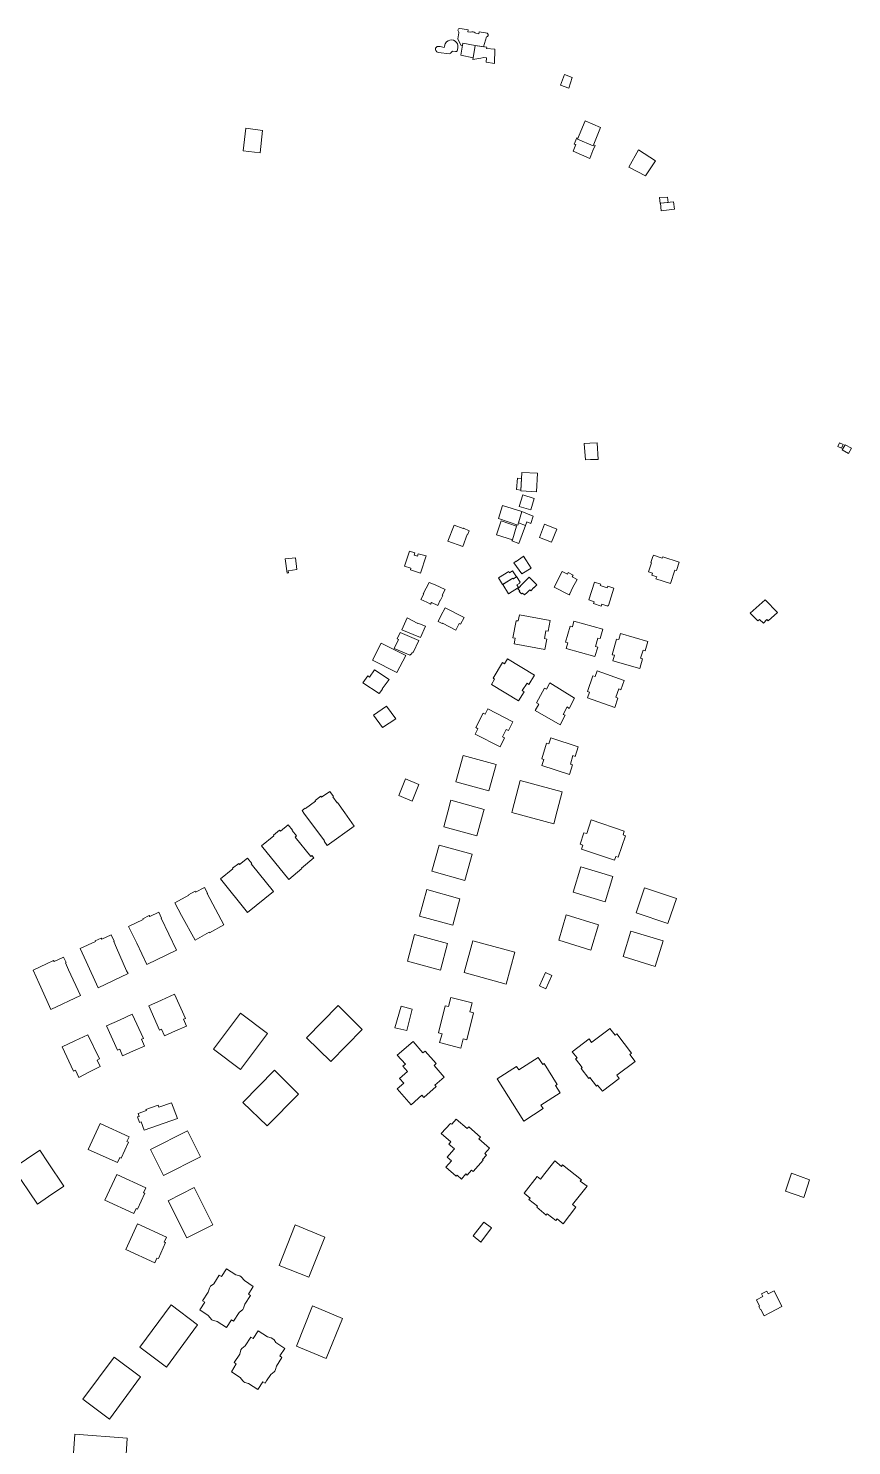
# Model space of a CAD drawing. Header units: metres. Extents: x 560562 to 562005, y 4539029 to 4540676.
# Drawn here: x 561520 to 562005, y 4539765 to 4540601 of the extents above; entities that cross this region are included whole.
import ezdxf

# ---------------------------------------------------------------- set-up
doc = ezdxf.new("R2010")
doc.units = ezdxf.units.M
doc.layers.add('B_MESKEN', color=2, linetype='Continuous', lineweight=0)

msp = doc.modelspace()

# ---------------------------------------------------------------- linework, layer by layer
at = {"layer": 'B_MESKEN', "lineweight": 13}
for points in [[(561775.8103, 4540590.2639, 222.0063), (561775.0311, 4540590.5223, 222.0063), (561773.7722, 4540593.0593, 222.0063), (561773.1192, 4540594.4226, 222.0063), (561773.7704, 4540598.0405, 222.0063), (561773.7433, 4540598.2943, 222.0063), (561773.1883, 4540599.1087, 222.0063), (561773.1566, 4540599.5743, 222.0063), (561773.2351, 4540599.9152, 222.0063), (561773.4844, 4540600.3023, 222.0063), (561773.9723, 4540600.5886, 222.0063), (561775.5881, 4540600.3912, 222.0063), (561779.1063, 4540599.6636, 222.0063), (561778.8929, 4540598.6202, 222.0063), (561780.7906, 4540598.3019, 222.0063), (561781.4293, 4540598.5704, 222.0063), (561782.0516, 4540598.6053, 222.0063), (561782.6791, 4540598.4072, 222.0063), (561783.3532, 4540598.0406, 222.0063), (561783.6594, 4540597.793, 222.0063), (561785.4293, 4540597.4294, 222.0063), (561785.618, 4540598.6206, 222.0063), (561789.3295, 4540597.8973, 222.0063), (561790.4299, 4540597.6885, 222.0063), (561790.6278, 4540597.4809, 222.0063), (561790.8976, 4540596.9357, 222.0063), (561790.8905, 4540596.2785, 222.0063), (561790.5142, 4540595.8038, 222.0063), (561789.9833, 4540595.5165, 222.0063), (561788.2915, 4540589.713, 222.0063), (561783.2266, 4540590.5091, 222.0063), (561776.0838, 4540591.9196, 222.0063), (561775.8103, 4540590.2639, 222.0063)], [(561768.4649, 4540585.6463, 224.4063), (561761.5083, 4540586.4038, 224.4063), (561760.64, 4540586.8085, 224.4063), (561760.0877, 4540587.4958, 224.4063), (561759.881, 4540588.106, 224.4063), (561759.8936, 4540588.509, 224.4063), (561760.0155, 4540588.8296, 224.4063), (561760.2845, 4540589.3019, 224.4063), (561760.9605, 4540589.8256, 224.4063), (561761.5385, 4540589.9232, 224.4063), (561762.6361, 4540589.8415, 224.4063), (561765.1183, 4540589.3241, 224.4063), (561765.3159, 4540590.1128, 224.4063), (561765.6092, 4540591.4335, 224.4063), (561766.4007, 4540592.5744, 224.4063), (561767.3942, 4540593.3171, 224.4063), (561768.4391, 4540593.6794, 224.4063), (561769.3177, 4540593.7836, 224.4063), (561770.5264, 4540593.5348, 224.4063), (561771.4167, 4540593.1094, 224.4063), (561772.3373, 4540592.2819, 224.4063), (561772.8292, 4540591.4025, 224.4063), (561773.0434, 4540590.4533, 224.4063), (561773.0685, 4540589.3093, 224.4063), (561772.8392, 4540588.0112, 224.4063), (561772.6174, 4540587.3491, 224.4063), (561772.4922, 4540587.1768, 224.4063), (561772.3451, 4540587.0252, 224.4063), (561772.1542, 4540586.915, 224.4063), (561771.79, 4540586.8645, 224.4063), (561769.8493, 4540587.1819, 224.4063), (561769.014, 4540586.0824, 224.4063), (561768.6778, 4540585.7358, 224.4063), (561768.4649, 4540585.6463, 224.4063)], [(561776.0838, 4540591.9196, 223.8817), (561783.2266, 4540590.5091, 223.8817), (561782.0546, 4540583.2126, 223.8817), (561774.8889, 4540584.6862, 223.8817), (561776.0838, 4540591.9196, 223.8817)], [(561782.0546, 4540583.2126, 224.3313), (561783.2266, 4540590.5091, 224.3313), (561790.0829, 4540589.4314, 224.3313), (561790.0146, 4540588.6244, 224.3313), (561794.813, 4540588.3066, 224.3313), (561794.61, 4540579.9293, 224.3313), (561789.8654, 4540580.7358, 224.3313), (561789.9604, 4540583.2604, 224.3313), (561788.3908, 4540583.3104, 224.3313), (561786.6765, 4540583.1029, 224.3313), (561781.8845, 4540582.149, 224.3313), (561782.0546, 4540583.2126, 224.3313)], [(561835.9999, 4540573.3559, 226.8813), (561840.5281, 4540571.6488, 226.8813), (561838.4596, 4540565.4196, 226.8813), (561833.6749, 4540567.0805, 226.8813), (561835.9999, 4540573.3559, 226.8813)], [(561848.199, 4540545.998, 231.9379), (561857.1183, 4540542.1224, 231.9379), (561852.8143, 4540531.2755, 231.9379), (561843.6169, 4540535.2308, 231.9379), (561848.199, 4540545.998, 231.9379)], [(561657.9423, 4540540.3615, 228.9806), (561656.4953, 4540527.298, 228.9806), (561646.454, 4540528.4719, 228.9806), (561648.1959, 4540541.753, 228.9806), (561657.9423, 4540540.3615, 228.9806)], [(561850.9357, 4540523.8691, 231.4879), (561841.0302, 4540528.1707, 231.4879), (561842.6557, 4540532.059, 231.4879), (561841.7131, 4540532.4226, 231.4879), (561843.2964, 4540536.0616, 231.4879), (561843.8622, 4540535.8072, 231.4879), (561843.6169, 4540535.2308, 231.4879), (561852.8143, 4540531.2755, 231.4879), (561853.0467, 4540531.8612, 231.4879), (561854.139, 4540531.4578, 231.4879), (561852.716, 4540528.5408, 231.4879), (561852.716, 4540528.5408, 231.4879), (561850.9357, 4540523.8691, 231.4879)], [(561879.5063, 4540528.9534, 230.8129), (561889.617, 4540522.5381, 230.8129), (561883.7564, 4540513.6626, 230.8129), (561873.7939, 4540518.7742, 230.8129), (561879.5063, 4540528.9534, 230.8129)], [(561892.0451, 4540500.8227, 230.6609), (561896.7696, 4540501.0999, 230.6609), (561897.0945, 4540498.0314, 230.6609), (561892.6502, 4540497.5691, 230.6609), (561892.6709, 4540497.3151, 230.6609), (561892.3345, 4540497.2904, 230.6609), (561892.0451, 4540500.8227, 230.6609)], [(561900.2729, 4540498.3625, 230.6933), (561900.7707, 4540493.9279, 230.6933), (561893.0199, 4540493.0485, 230.6933), (561892.6512, 4540497.5689, 230.6933), (561900.2729, 4540498.3625, 230.6933)], [(561848.268, 4540346.2549, 233.0358), (561847.6085, 4540355.9065, 233.0358), (561850.8767, 4540356.1066, 233.0358), (561850.8767, 4540356.1066, 233.0358), (561855.2076, 4540356.2611, 233.0358), (561855.7612, 4540346.5868, 233.0358), (561851.3241, 4540346.4306, 233.0358), (561851.3241, 4540346.4306, 233.0358), (561848.268, 4540346.2549, 233.0358)], [(561998.1103, 4540356.3571, 200.4875), (562000.2845, 4540355.2724, 200.4875), (561999.2499, 4540353.1474, 200.4875), (561997.1666, 4540354.1216, 200.4875), (561998.1103, 4540356.3571, 200.4875)], [(562005.2419, 4540353.1999, 202.5305), (562003.4443, 4540349.9571, 202.5305), (561999.6691, 4540352.1235, 202.5305), (562001.4454, 4540355.2132, 202.5305), (562005.2419, 4540353.1999, 202.5305)], [(561820.0705, 4540338.3746, 240.2714), (561819.4528, 4540327.4183, 240.2714), (561810.2066, 4540328.111, 240.2714), (561810.8507, 4540338.8201, 240.2714), (561820.0705, 4540338.3746, 240.2714)], [(561808.1606, 4540335.501, 237.9839), (561810.64, 4540335.3157, 237.9839), (561810.2283, 4540328.4702, 237.9839), (561807.7233, 4540328.7193, 237.9839), (561808.1606, 4540335.501, 237.9839)], [(561799.4776, 4540319.3222, 243.6089), (561810.792, 4540315.9476, 243.6089), (561808.4999, 4540307.8466, 243.6089), (561797.0504, 4540311.6519, 243.6089), (561799.4776, 4540319.3222, 243.6089)], [(561811.3057, 4540325.7184, 237.7964), (561817.9879, 4540323.5881, 237.7964), (561816.0656, 4540316.7545, 237.7964), (561809.282, 4540318.738, 237.7964), (561811.3057, 4540325.7184, 237.7964)], [(561817.5694, 4540313.144, 238.5464), (561816.1991, 4540308.8203, 238.5464), (561813.7099, 4540309.6969, 238.5464), (561813.0459, 4540307.6741, 238.5464), (561808.866, 4540309.1405, 238.5464), (561810.749, 4540315.7957, 238.5464), (561817.5694, 4540313.144, 238.5464)], [(561775.9609, 4540295.1334, 247.3292), (561767.2502, 4540298.339, 247.3292), (561771.0173, 4540307.8872, 247.3292), (561776.319, 4540305.8808, 247.3292), (561776.3479, 4540305.9662, 247.3292), (561779.691, 4540304.4756, 247.3292), (561778.8058, 4540302.1152, 247.3292), (561778.587, 4540302.206, 247.3292), (561775.9609, 4540295.1334, 247.3292)], [(561805.2143, 4540299.2291, 240.7214), (561795.877, 4540302.1705, 240.7214), (561798.5671, 4540310.2592, 240.7214), (561807.6962, 4540307.2722, 240.7214), (561805.2143, 4540299.2291, 240.7214)], [(561813.0459, 4540307.6741, 238.5089), (561809.1134, 4540297.0608, 238.5089), (561804.9569, 4540298.5629, 238.5089), (561805.2143, 4540299.2291, 238.5089), (561807.6962, 4540307.2722, 238.5089), (561807.9466, 4540308.0305, 238.5089), (561808.4999, 4540307.8466, 238.5089), (561808.866, 4540309.1405, 238.5089), (561813.0459, 4540307.6741, 238.5089)], [(561831.44, 4540305.4249, 235.7725), (561828.3915, 4540297.7171, 235.7725), (561821.1826, 4540300.5349, 235.7725), (561824.2279, 4540308.4525, 235.7725), (561831.44, 4540305.4249, 235.7725)], [(561672.4074, 4540279.5777, 251.2339), (561671.3634, 4540287.8687, 251.2339), (561677.301, 4540288.5643, 251.2339), (561678.2612, 4540281.5793, 251.2339), (561673.1252, 4540280.8181, 251.2339), (561673.3337, 4540279.8013, 251.2339), (561672.4074, 4540279.5777, 251.2339)], [(561754.4129, 4540289.6646, 246.5315), (561751.171, 4540279.5941, 246.5315), (561745.1241, 4540281.3811, 246.5315), (561745.3943, 4540282.3746, 246.5315), (561741.6132, 4540283.5712, 246.5315), (561744.5268, 4540292.4411, 246.5315), (561747.6556, 4540291.4984, 246.5315), (561747.2485, 4540290.0903, 246.5315), (561749.2428, 4540289.5148, 246.5315), (561749.7552, 4540290.8839, 246.5315), (561754.4129, 4540289.6646, 246.5315)], [(561810.9016, 4540279.1562, 236.2214), (561806.0804, 4540285.5046, 236.2214), (561807.4249, 4540286.4998, 236.2214), (561807.4731, 4540286.4285, 236.2214), (561811.5208, 4540289.3847, 236.2214), (561811.7279, 4540289.5555, 236.2214), (561816.3319, 4540282.5367, 236.2214), (561810.9016, 4540279.1562, 236.2214)], [(561903.5697, 4540286.013, 237.9483), (561901.9777, 4540281.0012, 237.9483), (561900.9586, 4540281.2973, 237.9483), (561898.4392, 4540273.3916, 237.9483), (561889.9003, 4540276.1289, 237.9483), (561890.3461, 4540277.367, 237.9483), (561887.5424, 4540278.2593, 237.9483), (561887.9315, 4540279.5289, 237.9483), (561885.513, 4540280.3338, 237.9483), (561887.2641, 4540285.5367, 237.9483), (561886.8616, 4540285.6963, 237.9483), (561887.9081, 4540288.8096, 237.9483), (561888.3331, 4540290.0265, 237.9483), (561893.6021, 4540288.2572, 237.9483), (561893.9279, 4540289.0553, 237.9483), (561903.5697, 4540286.013, 237.9483)], [(561797.1519, 4540276.6927, 237.6464), (561803.211, 4540280.4876, 237.6464), (561803.6286, 4540279.7657, 237.6464), (561805.3144, 4540280.8033, 237.6464), (561807.6183, 4540277.3299, 237.6464), (561805.7623, 4540276.1608, 237.6464), (561805.504, 4540276.5233, 237.6464), (561805.504, 4540276.5233, 237.6464), (561799.4445, 4540272.7496, 237.6464), (561797.1519, 4540276.6927, 237.6464)], [(561834.6255, 4540280.5329, 234.1983), (561837.7081, 4540278.929, 234.1983), (561838.1396, 4540279.858, 234.1983), (561841.0292, 4540278.3766, 234.1983), (561840.4713, 4540277.3826, 234.1983), (561843.404, 4540275.86, 234.1983), (561840.7437, 4540270.7665, 234.1983), (561839.0128, 4540267.3645, 234.1983), (561838.7453, 4540266.8153, 234.1983), (561829.7999, 4540271.2969, 234.1983), (561834.6255, 4540280.5329, 234.1983)], [(561765.553, 4540269.8708, 248.819), (561763.9218, 4540266.4492, 248.819), (561764.1745, 4540266.3108, 248.819), (561762.9231, 4540263.5952, 248.819), (561762.6505, 4540263.6921, 248.819), (561761.2431, 4540260.501, 248.819), (561757.4808, 4540262.2084, 248.819), (561757.0643, 4540261.2758, 248.819), (561754.8989, 4540262.3302, 248.819), (561751.2751, 4540263.8921, 248.819), (561752.9643, 4540267.2846, 248.819), (561752.7345, 4540267.3914, 248.819), (561756.1786, 4540274.0139, 248.819), (561759.6964, 4540272.5522, 248.819), (561765.553, 4540269.8708, 248.819)], [(561799.703, 4540272.9106, 235.3964), (561805.504, 4540276.5233, 235.3964), (561805.7623, 4540276.1608, 235.3964), (561805.8871, 4540276.2394, 235.3964), (561807.6183, 4540277.3299, 235.3964), (561807.5674, 4540277.4066, 235.3964), (561807.75, 4540277.5325, 235.3964), (561809.8344, 4540274.204, 235.3964), (561809.4533, 4540273.8334, 235.3964), (561809.5444, 4540273.6219, 235.3964), (561807.9206, 4540272.7136, 235.3964), (561808.9101, 4540270.9981, 235.3964), (561803, 4540267.3129, 235.3964), (561799.703, 4540272.9106, 235.3964)], [(561809.6962, 4540269.1145, 234.4214), (561808.5036, 4540270.2422, 234.4214), (561809.9408, 4540271.7655, 234.4214), (561809.9118, 4540271.7916, 234.4214), (561815.1594, 4540277.0849, 234.4214), (561819.563, 4540272.5452, 234.4214), (561817.9546, 4540270.933, 234.4214), (561817.884, 4540270.9988, 234.4214), (561816.1645, 4540269.1534, 234.4214), (561815.5619, 4540269.7289, 234.4214), (561813.8905, 4540268.0301, 234.4214), (561813.8902, 4540268.0304, 234.4214), (561812.3673, 4540266.6516, 234.4214), (561811.1741, 4540267.8007, 234.4214), (561810.6021, 4540267.2554, 234.4214), (561809.3376, 4540268.7017, 234.4214), (561809.6962, 4540269.1145, 234.4214)], [(561865.0971, 4540270.672, 235.8483), (561861.8294, 4540260.4549, 235.8483), (561861.5941, 4540260.535, 235.8483), (561861.4298, 4540260.1543, 235.8483), (561857.9019, 4540261.2297, 235.8483), (561857.6213, 4540260.1122, 235.8483), (561853.0661, 4540261.5694, 235.8483), (561853.4757, 4540262.6051, 235.8483), (561850.3291, 4540263.7918, 235.8483), (561853.6567, 4540274.2618, 235.8483), (561857.3351, 4540273.084, 235.8483), (561857.0556, 4540272.1456, 235.8483), (561859.3711, 4540271.4067, 235.8483), (561861.1254, 4540270.8059, 235.8483), (561861.4724, 4540271.7565, 235.8483), (561865.0971, 4540270.672, 235.8483)], [(561955.3206, 4540252.1849, 224.7483), (561953.2809, 4540250.018, 224.7483), (561950.8812, 4540252.2868, 224.7483), (561949.9353, 4540251.3662, 224.7483), (561945.3908, 4540255.9221, 224.7483), (561954.1938, 4540263.8463, 224.7483), (561961.5561, 4540256.2999, 224.7483), (561956.0671, 4540251.404, 224.7483), (561955.3206, 4540252.1849, 224.7483)], [(561754.0235, 4540248.2718, 247.6106), (561751.0337, 4540241.5436, 247.6106), (561746.7678, 4540243.3295, 247.6106), (561740.0108, 4540246.1101, 247.6106), (561743.1724, 4540253.1763, 247.6106), (561749.4572, 4540249.9095, 247.6106), (561749.5154, 4540250.1171, 247.6106), (561754.0235, 4540248.2718, 247.6106)], [(561765.5437, 4540259.1618, 242.3372), (561776.8053, 4540253.295, 242.3372), (561774.7312, 4540249.4044, 242.3372), (561773.821, 4540249.7991, 242.3372), (561771.8927, 4540245.9529, 242.3372), (561763.9578, 4540250.1098, 242.3372), (561763.7994, 4540249.7966, 242.3372), (561761.4438, 4540251.0919, 242.3372), (561763.1529, 4540254.4164, 242.3372), (561765.5437, 4540259.1618, 242.3372)], [(561809.4152, 4540254.9632, 267.825), (561827.5043, 4540251.6036, 267.825), (561826.3519, 4540245.3826, 267.825), (561825.0136, 4540245.5265, 267.825), (561824.1356, 4540240.9562, 267.825), (561825.4717, 4540240.614, 267.825), (561824.378, 4540234.4338, 267.825), (561806.2316, 4540237.8418, 267.825), (561806.8336, 4540241.1313, 267.825), (561805.5173, 4540241.4738, 267.825), (561807.485, 4540251.5041, 267.825), (561808.7437, 4540251.3783, 267.825), (561809.4152, 4540254.9632, 267.825)], [(561750.0337, 4540239.8841, 245.1815), (561746.6748, 4540232.818, 245.1815), (561746.2241, 4540232.9725, 245.1815), (561745.9613, 4540232.2525, 245.1815), (561744.8739, 4540231.1115, 245.1815), (561741.5685, 4540232.5137, 245.1815), (561735.6345, 4540235.0938, 245.1815), (561738.1115, 4540240.4079, 245.1815), (561737.3507, 4540240.7635, 245.1815), (561739.1304, 4540244.4947, 245.1815), (561750.0337, 4540239.8841, 245.1815)], [(561841.5149, 4540251.1381, 260.2983), (561858.6072, 4540246.4908, 260.2983), (561856.8976, 4540240.9246, 260.2983), (561855.5862, 4540241.2651, 260.2983), (561854.2561, 4540236.2287, 260.2983), (561855.5688, 4540235.8077, 260.2983), (561853.8984, 4540230.3428, 260.2983), (561836.9461, 4540235.1736, 260.2983), (561837.9153, 4540238.4721, 260.2983), (561836.6457, 4540238.7529, 260.2983), (561839.2546, 4540248.1804, 260.2983), (561840.5855, 4540247.9006, 260.2983), (561841.5149, 4540251.1381, 260.2983)], [(561727.9253, 4540238.2173, 245.1214), (561742.3593, 4540230.9145, 245.1214), (561737.1194, 4540220.9885, 245.1214), (561722.7306, 4540228.1473, 245.1214), (561727.9253, 4540238.2173, 245.1214)], [(561869.0622, 4540243.8611, 249.9858), (561885.0485, 4540239.1808, 249.9858), (561883.538, 4540233.6955, 249.9858), (561882.2457, 4540234.1851, 249.9858), (561880.7869, 4540229.3755, 249.9858), (561882.0161, 4540228.9462, 249.9858), (561880.4049, 4540223.2752, 249.9858), (561864.5031, 4540227.8547, 249.9858), (561865.3849, 4540231.1209, 249.9858), (561864.1573, 4540231.448, 249.9858), (561866.7077, 4540240.6929, 249.9858), (561868.0587, 4540240.4293, 249.9858), (561869.0622, 4540243.8611, 249.9858)], [(561802.3421, 4540229.0684, 263.825), (561818.182, 4540219.3162, 263.825), (561814.9727, 4540213.8919, 263.825), (561813.8671, 4540214.6305, 263.825), (561811.0269, 4540210.3562, 263.825), (561812.2204, 4540209.5726, 263.825), (561808.9429, 4540204.2137, 263.825), (561792.9772, 4540213.9099, 263.825), (561794.7603, 4540217.0199, 263.825), (561793.8332, 4540217.5418, 263.825), (561799.4449, 4540226.7837, 263.825), (561800.5422, 4540226.1184, 263.825), (561802.3421, 4540229.0684, 263.825)], [(561732.5301, 4540216.8133, 249.0214), (561728.4719, 4540211.3856, 249.0214), (561728.6644, 4540211.2239, 249.0214), (561726.6668, 4540208.5107, 249.0214), (561717.1652, 4540214.8799, 249.0214), (561719.973, 4540218.9355, 249.0214), (561720.9741, 4540218.2727, 249.0214), (561723.946, 4540222.4973, 249.0214), (561732.5301, 4540216.8133, 249.0214)], [(561855.1887, 4540221.9315, 245.5608), (561871.0855, 4540216.2804, 245.5608), (561869.2558, 4540210.6999, 245.5608), (561867.9965, 4540211.3158, 245.5608), (561866.2408, 4540206.3327, 245.5608), (561867.4552, 4540205.9216, 245.5608), (561865.5617, 4540200.4223, 245.5608), (561849.4585, 4540205.9465, 245.5608), (561850.6977, 4540209.3178, 245.5608), (561849.6072, 4540209.7926, 245.5608), (561852.7552, 4540219.0128, 245.5608), (561854.053, 4540218.6031, 245.5608), (561855.1887, 4540221.9315, 245.5608)], [(561827.3066, 4540214.7921, 254.069), (561841.8279, 4540205.7694, 254.069), (561838.8007, 4540199.8235, 254.069), (561837.4393, 4540200.7317, 254.069), (561835.1634, 4540196.2875, 254.069), (561836.3921, 4540195.7837, 254.069), (561833.4013, 4540190.0625, 254.069), (561818.6836, 4540198.6333, 254.069), (561820.8101, 4540202.362, 254.069), (561819.5141, 4540203.1087, 254.069), (561824.1743, 4540211.7551, 254.069), (561825.4255, 4540211.1703, 254.069), (561827.3066, 4540214.7921, 254.069)], [(561731.1105, 4540201.1462, 242.2714), (561736.4997, 4540193.7392, 242.2714), (561728.7631, 4540188.5461, 242.2714), (561723.3976, 4540195.8293, 242.2714), (561731.1105, 4540201.1462, 242.2714)], [(561790.8342, 4540199.5847, 259.0758), (561805.5461, 4540191.9866, 259.0758), (561802.9976, 4540186.7604, 259.0758), (561801.5696, 4540187.418, 259.0758), (561799.3511, 4540183.0272, 259.0758), (561800.6357, 4540182.3666, 259.0758), (561798.0267, 4540177.0987, 259.0758), (561783.2529, 4540184.7157, 259.0758), (561784.7827, 4540187.8191, 259.0758), (561783.6209, 4540188.4823, 259.0758), (561788.0233, 4540196.9802, 259.0758), (561789.2029, 4540196.4387, 259.0758), (561790.8342, 4540199.5847, 259.0758)], [(561827.8666, 4540182.4716, 242.819), (561843.9834, 4540177.1002, 242.819), (561842.3315, 4540171.4473, 242.819), (561840.9612, 4540171.9616, 242.819), (561839.4031, 4540167.0134, 242.819), (561840.6886, 4540166.5596, 242.819), (561838.9319, 4540160.9049, 242.819), (561822.671, 4540166.1084, 242.819), (561823.748, 4540169.6422, 242.819), (561822.506, 4540169.9933, 242.819), (561825.4219, 4540179.2867, 242.819), (561826.7474, 4540178.9577, 242.819), (561827.8666, 4540182.4716, 242.819)], [(561776.2207, 4540172.123, 249.344), (561795.679, 4540166.7843, 249.344), (561791.409, 4540151.202, 249.344), (561771.9109, 4540156.4579, 249.344), (561776.2207, 4540172.123, 249.344)], [(561742.2887, 4540158.2138, 228.1925), (561750.1504, 4540154.9125, 228.1925), (561746.1265, 4540145.2017, 228.1925), (561738.2439, 4540148.4815, 228.1925), (561742.2887, 4540158.2138, 228.1925)], [(561831.6379, 4540139.3875, 242.7825), (561829.6022, 4540131.8795, 242.7825), (561804.9217, 4540138.4931, 242.7825), (561805.0993, 4540139.1634, 242.7825), (561809.9224, 4540157.3746, 242.7825), (561834.6709, 4540150.5737, 242.7825), (561831.6379, 4540139.3875, 242.7825)], [(561699.4709, 4540147.6504, 273.6772), (561701.9827, 4540144.133, 273.6772), (561702.2415, 4540144.3303, 273.6772), (561706.4589, 4540138.3306, 273.6772), (561711.9841, 4540130.4703, 273.6772), (561696.0967, 4540119.0884, 273.6772), (561694.2419, 4540121.5977, 273.6772), (561694.451, 4540121.784, 273.6772), (561682.3643, 4540138.1272, 273.6772), (561681.2738, 4540139.6018, 273.6772), (561683.1223, 4540141.0218, 273.6772), (561683.2657, 4540140.8667, 273.6772), (561689.1697, 4540145.1931, 273.6772), (561688.9216, 4540145.5632, 273.6772), (561692.3272, 4540148.101, 273.6772), (561692.7412, 4540147.4578, 273.6772), (561697.5823, 4540150.7909, 273.6772), (561699.8042, 4540147.9533, 273.6772), (561699.4709, 4540147.6504, 273.6772)], [(561788.2023, 4540139.0208, 247.4746), (561784.2762, 4540124.694, 247.4746), (561764.7401, 4540130.1105, 247.4746), (561767.1228, 4540138.8428, 247.4746), (561769.021, 4540145.7991, 247.4746), (561788.5585, 4540140.3205, 247.4746), (561788.2023, 4540139.0208, 247.4746)], [(561680.8879, 4540105.6665, 274.5679), (561681.0713, 4540105.4264, 274.5679), (561673.4737, 4540098.9816, 274.5679), (561657.3128, 4540118.784, 274.5679), (561664.6288, 4540124.8021, 274.5679), (561664.4025, 4540125.1405, 274.5679), (561668.0442, 4540128.0686, 274.5679), (561668.509, 4540127.5531, 274.5679), (561672.9819, 4540131.1961, 274.5679), (561675.5765, 4540128.0659, 274.5679), (561675.3894, 4540127.9092, 274.5679), (561678.0444, 4540124.7091, 274.5679), (561677.1435, 4540123.9201, 274.5679), (561686.3524, 4540112.6193, 274.5679), (561686.9728, 4540113.1577, 274.5679), (561688.2798, 4540111.6665, 274.5679), (561680.8879, 4540105.6665, 274.5679)], [(561851.7477, 4540134.1285, 217.7804), (561871.2311, 4540127.4917, 217.7804), (561870.5213, 4540125.202, 217.7804), (561871.9294, 4540124.6567, 217.7804), (561867.6058, 4540112.1198, 217.7804), (561866.1656, 4540112.4463, 217.7804), (561865.4899, 4540110.3031, 217.7804), (561846.0508, 4540116.7943, 217.7804), (561846.8259, 4540119.266, 217.7804), (561845.1146, 4540119.8259, 217.7804), (561847.4579, 4540126.5057, 217.7804), (561849.0779, 4540126.0929, 217.7804), (561851.7477, 4540134.1285, 217.7804)], [(561762.0178, 4540119.2932, 246.0688), (561781.4533, 4540113.9329, 246.0688), (561777.1693, 4540098.4039, 246.0688), (561757.7541, 4540103.8283, 246.0688), (561762.0178, 4540119.2932, 246.0688)], [(561633.2108, 4540099.3882, 276.5146), (561640.5454, 4540105.3024, 276.5146), (561640.311, 4540105.582, 276.5146), (561643.9085, 4540108.4155, 276.5146), (561644.374, 4540107.8528, 276.5146), (561649.003, 4540111.5228, 276.5146), (561651.5922, 4540108.4375, 276.5146), (561651.3232, 4540108.1725, 276.5146), (561664.3304, 4540091.9719, 276.5146), (561649.1545, 4540079.6042, 276.5146), (561633.2108, 4540099.3882, 276.5146)], [(561845.4954, 4540106.405, 217.3236), (561864.5058, 4540100.7718, 217.3236), (561859.9357, 4540085.8288, 217.3236), (561841.0171, 4540091.5267, 217.3236), (561845.4954, 4540106.405, 217.3236)], [(561635.2257, 4540072.2817, 278.2179), (561626.6037, 4540067.622, 278.2179), (561626.4316, 4540067.9402, 278.2179), (561618.1972, 4540063.2618, 278.2179), (561610.1854, 4540077.8237, 278.2179), (561606.2346, 4540085.1422, 278.2179), (561614.5536, 4540089.6901, 278.2179), (561614.4017, 4540089.9779, 278.2179), (561618.1731, 4540092.025, 278.2179), (561618.4563, 4540091.4556, 278.2179), (561623.7656, 4540094.2122, 278.2179), (561625.5566, 4540090.901, 278.2179), (561625.2796, 4540090.7185, 278.2179), (561635.2257, 4540072.2817, 278.2179)], [(561883.1192, 4540094.155, 211.9938), (561901.9298, 4540087.825, 211.9938), (561896.8773, 4540073.1224, 211.9938), (561878.1683, 4540079.4203, 211.9938), (561883.1192, 4540094.155, 211.9938)], [(561754.7939, 4540092.9893, 244.2139), (561774.3, 4540087.6583, 244.2139), (561770.0886, 4540072.0169, 244.2139), (561750.5461, 4540077.411, 244.2139), (561754.7939, 4540092.9893, 244.2139)], [(561583.9111, 4540061.5118, 278.2179), (561580.2791, 4540068.4648, 278.2179), (561578.9411, 4540071.3149, 278.2179), (561587.6, 4540075.4429, 278.2179), (561587.3028, 4540075.8272, 278.2179), (561591.1438, 4540077.7567, 278.2179), (561591.4259, 4540077.2021, 278.2179), (561596.7592, 4540079.6548, 278.2179), (561598.4336, 4540076.2519, 278.2179), (561598.2128, 4540076.1429, 278.2179), (561607.2576, 4540057.3637, 278.2179), (561589.7361, 4540048.8771, 278.2179), (561583.9111, 4540061.5118, 278.2179)], [(561836.9756, 4540078.1542, 217.6488), (561855.9392, 4540072.3355, 217.6488), (561851.4306, 4540057.3376, 217.6488), (561832.5345, 4540063.1275, 217.6488), (561836.9756, 4540078.1542, 217.6488)], [(561577.8196, 4540045.2187, 278.2929), (561578.6807, 4540043.5655, 278.2929), (561570.0805, 4540039.4263, 278.2929), (561561.1223, 4540035.2009, 278.2929), (561553.9948, 4540050.6446, 278.2929), (561550.4498, 4540058.3927, 278.2929), (561559.5553, 4540062.5122, 278.2929), (561559.3706, 4540062.7648, 278.2929), (561562.8861, 4540064.3732, 278.2929), (561563.2015, 4540063.8528, 278.2929), (561568.7808, 4540066.2684, 278.2929), (561570.5101, 4540062.6923, 278.2929), (561570.2375, 4540062.4863, 278.2929), (561571.9446, 4540058.7074, 278.2929), (561577.8196, 4540045.2187, 278.2929)], [(561747.622, 4540066.5228, 242.8938), (561767.0921, 4540061.2269, 242.8938), (561762.9599, 4540045.5087, 242.8938), (561743.3834, 4540050.7958, 242.8938), (561747.622, 4540066.5228, 242.8938)], [(561781.9777, 4540062.8259, 237.9215), (561806.6058, 4540056.0817, 237.9215), (561801.4838, 4540037.2896, 237.9215), (561776.8078, 4540044.0944, 237.9215), (561781.9777, 4540062.8259, 237.9215)], [(561875.0889, 4540068.4895, 212.0438), (561894.0973, 4540062.772, 212.0438), (561889.4141, 4540047.7302, 212.0438), (561870.4939, 4540053.5612, 212.0438), (561875.0889, 4540068.4895, 212.0438)], [(561540.6813, 4540053.1978, 279.6807), (561542.1688, 4540049.9922, 279.6807), (561541.7383, 4540049.8219, 279.6807), (561543.5991, 4540045.7707, 279.6807), (561550.7228, 4540030.5309, 279.6807), (561533.1782, 4540022.4566, 279.6807), (561530.8143, 4540027.6149, 279.6807), (561526.2347, 4540037.6081, 279.6807), (561522.7881, 4540045.4629, 279.6807), (561530.6332, 4540049.2443, 279.6807), (561534.7695, 4540051.238, 279.6807), (561535.059, 4540050.6759, 279.6807), (561540.6813, 4540053.1978, 279.6807)], [(561824.7714, 4540044.1325, 197.709), (561828.4456, 4540042.4341, 197.709), (561824.9821, 4540034.5416, 197.709), (561821.1738, 4540036.2797, 197.709), (561824.7714, 4540044.1325, 197.709)], [(561598.4588, 4540027.93, 268.2458), (561606.0043, 4540031.432, 268.2458), (561612.4785, 4540017.1132, 268.2458), (561611.2916, 4540016.6499, 268.2458), (561613.114, 4540012.5501, 268.2458), (561606.7037, 4540009.8247, 268.2458), (561600.2422, 4540006.7962, 268.2458), (561598.3727, 4540010.7609, 268.2458), (561597.2647, 4540010.1804, 268.2458), (561590.9194, 4540024.4669, 268.2458), (561598.4588, 4540027.93, 268.2458)], [(561768.8979, 4540029.3515, 232.3563), (561781.549, 4540026.3065, 232.3563), (561780.1871, 4540020.9896, 232.3563), (561782.3, 4540020.4324, 232.3563), (561778.3424, 4540004.4507, 232.3563), (561776.2297, 4540004.9934, 232.3563), (561774.9408, 4539999.6702, 232.3563), (561762.3682, 4540002.8329, 232.3563), (561763.7639, 4540008.074, 232.3563), (561761.6108, 4540008.6414, 232.3563), (561765.5357, 4540024.619, 232.3563), (561767.6037, 4540024.1412, 232.3563), (561768.8979, 4540029.3515, 232.3563)], [(561573.7086, 4540016.0916, 268.5271), (561581.0528, 4540019.6328, 268.5271), (561587.7805, 4540005.3419, 268.5271), (561586.5492, 4540004.7809, 268.5271), (561588.4519, 4540000.8349, 268.5271), (561581.9821, 4539997.9749, 268.5271), (561575.4762, 4539995.1415, 268.5271), (561573.7887, 4539999.0231, 268.5271), (561572.5129, 4539998.3923, 268.5271), (561565.8961, 4540012.7355, 268.5271), (561573.7086, 4540016.0916, 268.5271)], [(561645.0516, 4540020.2205, 248.0564), (561660.9656, 4540008.1539, 248.0564), (561644.9921, 4539986.9535, 248.0564), (561629.1461, 4539999.0116, 248.0564), (561645.0516, 4540020.2205, 248.0564)], [(561702.4571, 4540024.6317, 237.6939), (561716.6473, 4540010.5959, 237.6939), (561698.1297, 4539991.7951, 237.6939), (561683.9318, 4540005.7258, 237.6939), (561702.4571, 4540024.6317, 237.6939)], [(561739.6928, 4540024.2945, 207.2813), (561746.1354, 4540022.6457, 207.2813), (561742.9434, 4540009.9294, 207.2813), (561736.0408, 4540011.6087, 207.2813), (561739.6928, 4540024.2945, 207.2813)], [(561862.7664, 4540011.2496, 205.6813), (561865.9095, 4540007.211, 205.6813), (561866.8517, 4540007.9354, 205.6813), (561875.4455, 4539996.5923, 205.6813), (561874.4381, 4539995.9311, 205.6813), (561877.5824, 4539991.8093, 205.6813), (561866.727, 4539983.7173, 205.6813), (561868.1694, 4539981.7375, 205.6813), (561858.4075, 4539974.1899, 205.6813), (561855.5045, 4539977.8319, 205.6813), (561854.734, 4539977.2612, 205.6813), (561850.9083, 4539982.2374, 205.6813), (561850.2504, 4539981.7213, 205.6813), (561845.8341, 4539987.6129, 205.6813), (561846.4618, 4539988.1057, 205.6813), (561842.5447, 4539993.2528, 205.6813), (561843.3471, 4539993.9483, 205.6813), (561840.5754, 4539997.4931, 205.6813), (561850.4383, 4540005.0609, 205.6813), (561851.938, 4540003.0052, 205.6813), (561852.1253, 4540003.1498, 205.6813), (561861.4937, 4540010.2532, 205.6813), (561862.7664, 4540011.2496, 205.6813)], [(561555.8704, 4539985.6264, 267.6021), (561549.614, 4539982.3555, 267.6021), (561547.666, 4539986.6963, 267.6021), (561546.525, 4539985.9681, 267.6021), (561539.9384, 4540000.2854, 267.6021), (561547.357, 4540003.8154, 267.6021), (561554.9475, 4540007.4373, 267.6021), (561561.8438, 4539993.1935, 267.6021), (561560.5509, 4539992.5098, 267.6021), (561562.3317, 4539988.6956, 267.6021), (561555.8704, 4539985.6264, 267.6021)], [(561746.7379, 4540003.4568, 230.1313), (561752.5158, 4539996.8204, 230.1313), (561753.7508, 4539997.7884, 230.1313), (561760.2766, 4539990.4406, 230.1313), (561759.0838, 4539989.3309, 230.1313), (561765.0803, 4539982.4824, 230.1313), (561759.6149, 4539977.8177, 230.1313), (561760.3474, 4539976.9053, 230.1313), (561753.0818, 4539970.4608, 230.1313), (561751.8489, 4539971.8804, 230.1313), (561745.5391, 4539966.2573, 230.1313), (561737.403, 4539975.6213, 230.1313), (561741.2417, 4539978.8776, 230.1313), (561738.7223, 4539981.6393, 230.1313), (561743.3301, 4539985.7543, 230.1313), (561740.7432, 4539988.8909, 230.1313), (561742.211, 4539990.1727, 230.1313), (561737.4099, 4539995.4221, 230.1313), (561746.7379, 4540003.4568, 230.1313)], [(561820.4908, 4539994.1512, 217.1088), (561823.1183, 4539989.9241, 217.1088), (561824.0737, 4539990.47, 217.1088), (561831.7021, 4539978.1082, 217.1088), (561830.718, 4539977.4874, 217.1088), (561833.3304, 4539973.2675, 217.1088), (561822.1082, 4539966.0539, 217.1088), (561823.4777, 4539963.9412, 217.1088), (561812.0189, 4539956.6274, 217.1088), (561796.2507, 4539981.4734, 217.1088), (561807.6936, 4539988.8538, 217.1088), (561809.0188, 4539986.7181, 217.1088), (561820.4908, 4539994.1512, 217.1088)], [(561665.0182, 4539986.5937, 238.3064), (561679.168, 4539972.5151, 238.3064), (561660.6572, 4539953.7566, 238.3064), (561646.4282, 4539967.5947, 238.3064), (561665.0182, 4539986.5937, 238.3064)], [(561607.739, 4539958.1064, 248.4624), (561588.1095, 4539951.2433, 248.4624), (561586.4384, 4539956.1088, 248.4624), (561585.4452, 4539955.7211, 248.4624), (561584.2671, 4539959.0313, 248.4624), (561585.2543, 4539959.3832, 248.4624), (561584.6532, 4539961.0806, 248.4624), (561589.5043, 4539962.7713, 248.4624), (561589.2595, 4539963.4295, 248.4624), (561596.4634, 4539966.0133, 248.4624), (561596.9102, 4539964.8132, 248.4624), (561604.3656, 4539967.4439, 248.4624), (561607.739, 4539958.1064, 248.4624)], [(561562.1991, 4539955.1053, 249.6814), (561579.3063, 4539947.3534, 249.6814), (561578.0199, 4539944.5008, 249.6814), (561578.9636, 4539944.0796, 249.6814), (561574.7045, 4539934.8116, 249.6814), (561573.764, 4539935.1311, 249.6814), (561572.53, 4539932.2292, 249.6814), (561555.2494, 4539939.9466, 249.6814), (561562.1991, 4539955.1053, 249.6814)], [(561772.1349, 4539957.8082, 219.8147), (561778.653, 4539952.1969, 219.8147), (561779.6082, 4539953.2101, 219.8147), (561786.4966, 4539947.0789, 219.8147), (561785.5596, 4539946.0844, 219.8147), (561791.8494, 4539940.6435, 219.8147), (561788.9669, 4539937.4814, 219.8147), (561789.928, 4539936.5486, 219.8147), (561787.5438, 4539933.9969, 219.8147), (561788.0844, 4539933.4723, 219.8147), (561782.1833, 4539926.8351, 219.8147), (561781.1867, 4539927.6638, 219.8147), (561778.6781, 4539924.7588, 219.8147), (561777.828, 4539925.4379, 219.8147), (561775.2327, 4539922.3837, 219.8147), (561772.6073, 4539924.7567, 219.8147), (561772.0986, 4539924.0979, 219.8147), (561766.0215, 4539929.4125, 219.8147), (561769.3358, 4539933.1842, 219.8147), (561766.87, 4539935.271, 219.8147), (561770.7456, 4539939.8361, 219.8147), (561771.0354, 4539940.1786, 219.8147), (561767.723, 4539942.9631, 219.8147), (561769.0526, 4539944.4519, 219.8147), (561763.3203, 4539949.2204, 219.8147), (561768.8082, 4539955.2519, 219.8147), (561769.4784, 4539954.7255, 219.8147), (561772.1349, 4539957.8082, 219.8147)], [(561613.6688, 4539950.8381, 241.0939), (561621.4769, 4539935.5088, 241.0939), (561599.6292, 4539924.4816, 241.0939), (561591.9525, 4539939.8767, 241.0939), (561613.6688, 4539950.8381, 241.0939)], [(561531.7815, 4539912.0685, 249.9671), (561525.2917, 4539907.6805, 249.9671), (561511.0374, 4539928.848, 249.9671), (561526.6826, 4539939.3866, 249.9671), (561531.6143, 4539932.042, 249.9671), (561540.8904, 4539918.2276, 249.9671), (561531.7815, 4539912.0685, 249.9671)], [(561830.1679, 4539933.187, 202.4522), (561834.1433, 4539929.8957, 202.4522), (561834.8102, 4539930.7433, 202.4522), (561845.9232, 4539922.0586, 202.4522), (561845.2448, 4539921.2375, 202.4522), (561849.2413, 4539918.1587, 202.4522), (561840.6476, 4539907.3574, 202.4522), (561842.7176, 4539905.8418, 202.4522), (561835.1998, 4539896.1307, 202.4522), (561831.5667, 4539898.9913, 202.4522), (561830.8521, 4539898.0484, 202.4522), (561825.7998, 4539902.0097, 202.4522), (561825.1964, 4539901.2428, 202.4522), (561819.6239, 4539905.7763, 202.4522), (561820.1236, 4539906.3673, 202.4522), (561814.9997, 4539910.2935, 202.4522), (561815.7635, 4539911.2485, 202.4522), (561812.2376, 4539914.0425, 202.4522), (561819.7603, 4539923.9432, 202.4522), (561821.8165, 4539922.392, 202.4522), (561824.4309, 4539925.7355, 202.4522), (561828.8727, 4539931.4975, 202.4522), (561830.1679, 4539933.187, 202.4522)], [(561572.0126, 4539925.1563, 233.8064), (561589.1612, 4539917.2912, 233.8064), (561587.8344, 4539914.3978, 233.8064), (561588.6516, 4539914.0314, 233.8064), (561584.2719, 4539904.6491, 233.8064), (561583.4701, 4539904.987, 233.8064), (561582.1097, 4539902.1251, 233.8064), (561564.9619, 4539910.0809, 233.8064), (561572.0126, 4539925.1563, 233.8064)], [(561969.6936, 4539925.8173, 165.1224), (561980.4337, 4539922.0717, 165.1224), (561977.7471, 4539913.9091, 165.1224), (561977.108, 4539911.5901, 165.1224), (561966.3167, 4539915.2653, 165.1224), (561969.6936, 4539925.8173, 165.1224)], [(561617.6914, 4539917.4234, 234.8788), (561628.666, 4539895.5437, 234.8788), (561613.4215, 4539887.8282, 234.8788), (561602.3103, 4539909.6674, 234.8788), (561617.6914, 4539917.4234, 234.8788)], [(561584.2385, 4539896.0561, 236.7439), (561601.399, 4539888.194, 236.7439), (561600.0663, 4539885.2844, 236.7439), (561600.847, 4539884.965, 236.7439), (561596.5849, 4539875.53, 236.7439), (561595.7271, 4539875.8868, 236.7439), (561594.4759, 4539873.0339, 236.7439), (561577.3299, 4539880.8965, 236.7439), (561584.2385, 4539896.0561, 236.7439)], [(561677.1538, 4539895.3885, 227.3814), (561694.7756, 4539888.2816, 227.3814), (561685.1985, 4539864.6167, 227.3814), (561667.6835, 4539871.5877, 227.3814), (561677.1538, 4539895.3885, 227.3814)], [(561788.4663, 4539897.0223, 178.6085), (561792.8907, 4539893.62, 178.6085), (561786.7364, 4539885.3407, 178.6085), (561782.0997, 4539888.9033, 178.6085), (561788.4663, 4539897.0223, 178.6085)], [(561636.7845, 4539869.5467, 221.9439), (561642.1876, 4539866.0244, 221.9439), (561644.5437, 4539865.4074, 221.9439), (561645.4418, 4539864.9002, 221.9439), (561647.3268, 4539862.6785, 221.9439), (561652.4661, 4539859.2108, 221.9439), (561649.6455, 4539854.6449, 221.9439), (561650.8366, 4539853.8554, 221.9439), (561647.4418, 4539848.6336, 221.9439), (561646.7684, 4539846.2812, 221.9439), (561646.3002, 4539845.5399, 221.9439), (561644.2704, 4539843.8318, 221.9439), (561640.9375, 4539838.7595, 221.9439), (561639.6876, 4539839.5399, 221.9439), (561636.7135, 4539834.925, 221.9439), (561631.2058, 4539838.4883, 221.9439), (561629.2102, 4539839.0243, 221.9439), (561628.4524, 4539839.2924, 221.9439), (561628.0423, 4539839.5416, 221.9439), (561625.9932, 4539841.939, 221.9439), (561620.9132, 4539845.2794, 221.9439), (561623.9244, 4539849.888, 221.9439), (561622.6019, 4539850.6293, 221.9439), (561625.9637, 4539855.7246, 221.9439), (561626.6066, 4539858.2273, 221.9439), (561627.3011, 4539859.2928, 221.9439), (561629.1813, 4539860.7049, 221.9439), (561632.4632, 4539865.7535, 221.9439), (561633.7428, 4539864.9667, 221.9439), (561636.7845, 4539869.5467, 221.9439)], [(561950.9354, 4539847.5478, 173.3313), (561949.1217, 4539851.3346, 173.3313), (561952.9002, 4539853.1807, 173.3313), (561952.1321, 4539854.7644, 173.3313), (561955.2174, 4539856.2816, 173.3313), (561955.9282, 4539854.8388, 173.3313), (561959.6244, 4539856.6483, 173.3313), (561964.0317, 4539847.4263, 173.3313), (561957.4359, 4539843.8884, 173.3313), (561953.7478, 4539841.8911, 173.3313), (561951.6782, 4539845.4867, 173.3313), (561951.5594, 4539845.3908, 173.3313), (561950.5543, 4539847.3204, 173.3313), (561950.9354, 4539847.5478, 173.3313)], [(561604.1466, 4539848.2177, 229.3815), (561619.6598, 4539836.4696, 229.3815), (561601.3163, 4539811.6573, 229.3815), (561585.6921, 4539823.446, 229.3815), (561604.1466, 4539848.2177, 229.3815)], [(561687.4995, 4539847.6652, 219.3165), (561705.0589, 4539840.3496, 219.3165), (561695.5579, 4539816.69, 219.3165), (561677.9836, 4539823.8903, 219.3165), (561687.4995, 4539847.6652, 219.3165)], [(561655.4549, 4539832.9884, 214.8189), (561660.8332, 4539829.5486, 214.8189), (561662.9957, 4539828.8768, 214.8189), (561664.1233, 4539828.3672, 214.8189), (561664.7804, 4539827.6269, 214.8189), (561665.8972, 4539826.1364, 214.8189), (561671.0792, 4539822.6495, 214.8189), (561668.146, 4539818.1791, 214.8189), (561669.3949, 4539817.3675, 214.8189), (561666.1033, 4539812.1777, 214.8189), (561665.5507, 4539810.129, 214.8189), (561665.1468, 4539809.1921, 214.8189), (561664.8329, 4539808.8432, 214.8189), (561662.8542, 4539807.3024, 214.8189), (561660.3497, 4539803.5721, 214.8189), (561659.5133, 4539802.1373, 214.8189), (561658.1549, 4539802.994, 214.8189), (561655.1854, 4539798.3696, 214.8189), (561649.6992, 4539802.041, 214.8189), (561647.5583, 4539802.6202, 214.8189), (561646.9967, 4539802.9236, 214.8189), (561646.3286, 4539803.5368, 214.8189), (561644.7809, 4539805.5695, 214.8189), (561639.6442, 4539808.9198, 214.8189), (561642.4822, 4539813.4507, 214.8189), (561641.2417, 4539814.2328, 214.8189), (561644.5704, 4539819.3081, 214.8189), (561645.2651, 4539821.8309, 214.8189), (561645.7236, 4539822.5719, 214.8189), (561647.7066, 4539824.0942, 214.8189), (561651.1087, 4539829.209, 214.8189), (561652.379, 4539828.4279, 214.8189), (561655.4549, 4539832.9884, 214.8189)], [(561570.4765, 4539817.4994, 231.1115), (561586.0844, 4539805.8059, 231.1115), (561567.8077, 4539780.9866, 231.1115), (561552.0739, 4539792.6216, 231.1115), (561570.4765, 4539817.4994, 231.1115)], [(561578.1639, 4539769.7886, 227.0689), (561576.8867, 4539750.3971, 227.0689), (561546.0191, 4539752.7205, 227.0689), (561547.3631, 4539772.0666, 227.0689), (561578.1639, 4539769.7886, 227.0689)]]:
    msp.add_polyline3d(points, close=True, dxfattribs=at)

doc.saveas('drawing.dxf')
